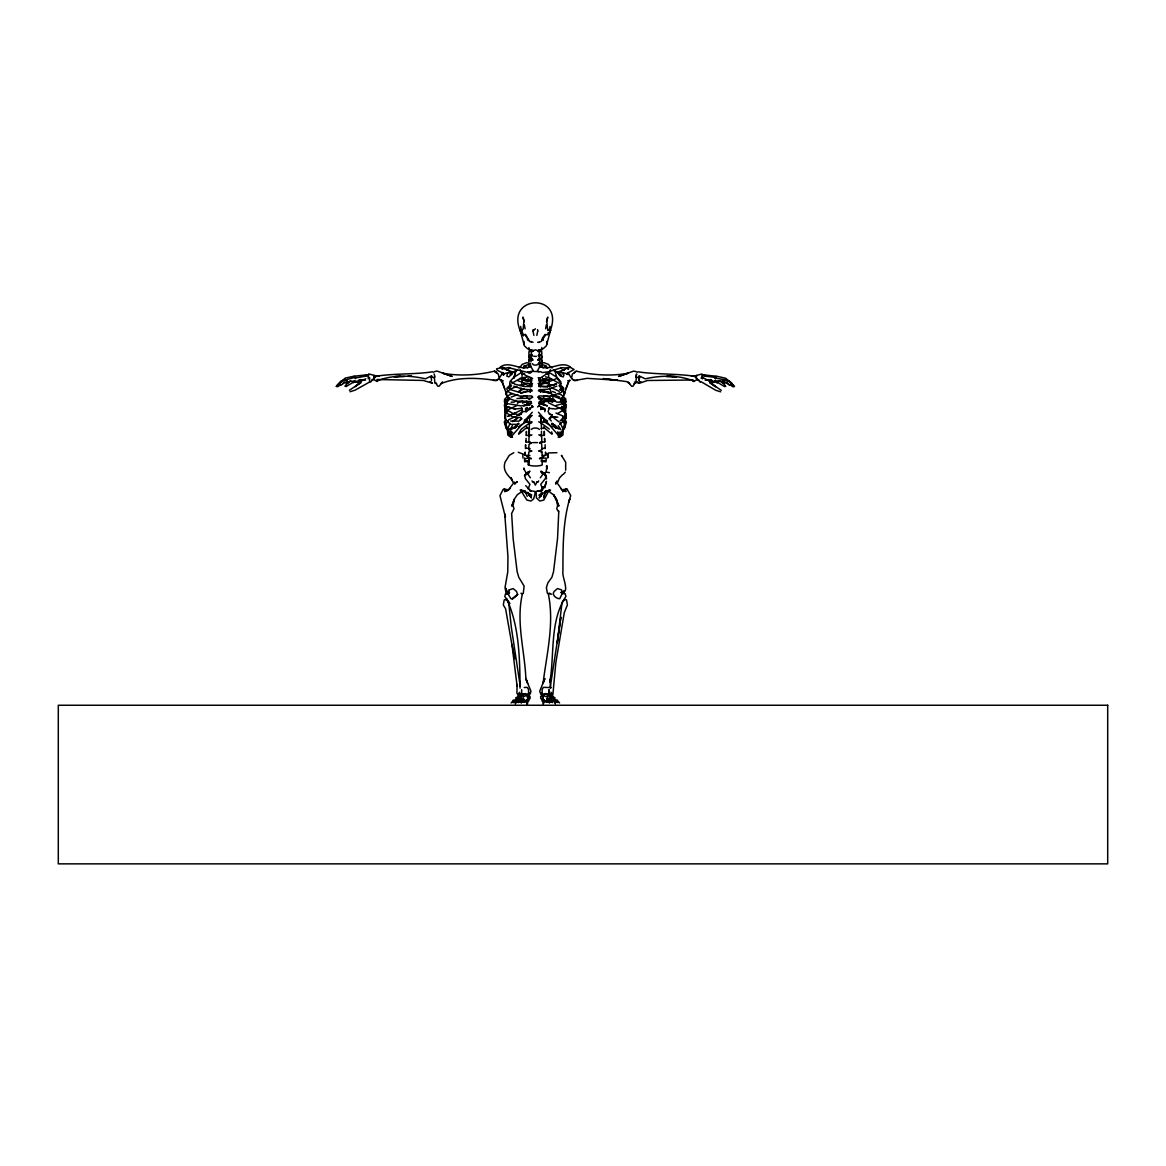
<?xml version="1.0" encoding="UTF-8"?>
<svg xmlns="http://www.w3.org/2000/svg" width="1166" height="1166" viewBox="0 0 1166 1166"><rect width="100%" height="100%" fill="white"/><g stroke="black" fill="none" stroke-linecap="round" stroke-linejoin="round"><path stroke-width="1.5" d="M538.677 359.419L541.782 359.886L541.767 362.349L538.677 362.684M538.707 350.543L541.811 349.96L541.811 347.526M531.23 366.605L528.766 366.313M559.636 424.366L565.889 418.55L565.67 410.388L561.793 406.22M639.187 380.466L639.58 376.443L638.983 380.684L639.201 377.988M541.767 362.349L541.782 359.886M538.692 358.428L541.796 358.079L541.811 355.878L538.692 355.513M541.942 366.313L541.899 363.85L541.942 366.547L539.494 366.605M565.67 470.219L565.685 462.217L561.414 455.338L561.808 455.979M517.092 684.457L516.932 693.245L517.777 694.499L519.745 692.254M529.612 422.194L526.755 422.121L526.843 418.303M565.904 413.799L565.889 418.55M505.417 415.533L505.374 418.55L506 410.432M529.247 436.04L529.32 429.7L529.247 436.04L529.247 431.114M541.272 422.66L541.141 416.583L541.272 422.66L541.141 416.583L539.275 415.854M528.766 366.547L528.81 363.85L528.796 365.075M541.796 358.079L541.811 355.878M543.604 702.092L544.347 699.848L543.604 702.092L542.248 700.897L543.604 695.738L547.685 697.122L546.825 700.343M529.626 428.636L526.828 427.995M529.962 455.6L525.079 455.265M530.18 448.662L525.516 448.05M526.755 422.121L526.799 420.314M526.813 428.563L526.843 426.785M527.513 704.162L527.659 697.108M530.428 442.118L526.012 442.031L526.041 440.996M526.391 433.184L526.42 431.464L526.332 435.399L530.617 435.472M526.332 435.399L526.362 434.539M524.554 458.719L528.038 458.136M525.123 453.355L525.152 452.116L525.079 455.512M525.56 446.286L525.589 444.698L525.502 448.575M526.012 442.031L526.099 438.372M529.218 428.899L529.481 422.937L532.046 421.83L531.375 422.413M527.979 460.803L524.511 460.453L524.569 458.078M524.583 411.511L522.645 411.613L516.669 415.854M526.945 401.876L526.886 404.15L529.67 404.208M527.032 398.335L527.105 395.944M541.461 436.04L541.461 431.114M499.092 377.871L498.348 374.14L494.573 371.24L496.308 372.872M530.792 372.26L530.822 371.327M521.727 384.736L521.829 381.399M539.217 349.669L537.992 351.214L539.348 352.249L539.304 354.96L538.109 355.615L539.435 356.402L539.421 359.041L537.759 360.265L538.138 359.332L539.406 360.163L539.829 361.868M528.169 378.119L528.081 380.918M552.436 702.632L552.465 701.67L550.206 702.136L551.941 702.078L551.853 700.955L549.565 700.795L549.419 703.069M530.37 389.109L530.151 392.388M539.362 429.438C538.138 427.528 532.57 427.528 531.346 429.438M554.754 700.897L554.899 697.705L551.605 696.35M528.898 355.936L532.017 355.513M547.874 454.842L547.729 458.019L548.107 453.647M434.379 377.114L434.845 383.118L436.58 383.658L435.953 383.075L437.644 386.121L439.086 386.238L442.555 382.011L441.04 383.599C457.713 376.735 478.279 377.74 496.031 380.495L498.625 379.008L496.41 380.466L493.276 380.393M548.676 694.761L549.011 689.645L549.171 694.018M368.733 373.834L368.237 378.804M530.515 385.917L530.778 382.579L530.355 384.722M717.134 382.769L717.454 381.734L717.134 382.769L715.035 381.574L709.73 381.501L707.981 379.606M520.473 331.406L524.336 345.777L527.455 348.649L532.76 350.645L535.354 349.844L537.949 350.645L543.254 348.649L546.373 345.777L550.235 331.406M694.63 376.749L694.703 375.744L691.38 376.181M547.175 465.817L546.125 471.399M532.468 363.675C532.862 365.643 537.905 365.672 538.24 363.675M547.962 334.438L548.107 332.704M521.989 376.37L522.281 373.207M530.326 386.777L530.778 382.579M539.771 380.699L540.004 379.3L539.771 380.699L543.283 379.562M540.791 409.63L541.009 407.736M523.753 344.116L524.073 341.419M523.549 368.252L524.292 365.993L523.447 368.15L523.767 366.372L528.154 364.681L530.603 365.57L530.413 363.573L526.784 362.67L522.237 364.36L519.686 367.611M544.784 487.84L546.475 481.383L544.668 486.892L545.192 485.245L542.788 488.729L539.698 490.93L537.672 491.017L540.98 490.726L536.156 491.323L536.404 497.853L539.756 501.03L543.837 500.054L549.084 490.201M564.781 409.747L565.423 404.369L565.204 406.395L560.802 401.439L565.699 406.832L565.029 412.137L566.18 404.791L561.342 399.938L564.402 403.261M556.984 481.019L555.788 484.254M702.194 378.294L702.515 375.758L714.802 377.376L715.326 378.746M523.84 469.038L523.971 468.003M537.599 331.567L536.841 335.4M539.115 404.077L539.596 401.512L554.069 400.987L539.45 401.745M510.314 434.452L510.868 430.604M506.729 392.33L506.219 394.953L505.709 392.869L510.897 388.803L516.786 386.544M528.096 488.948L529.962 484.342L525.502 478.789L524.613 475.641L525.735 474.387L524.467 475.641L528.898 473.09M515.314 704.002L516.349 700.416L518.287 701.145L518.141 702.063L516.932 700.766L519.074 696.743L521.829 696.452M520.298 330.299L521.887 330.226L521.464 332.849L520.123 330.255L523.126 329.22L523.942 320.839L522.951 317.108L524.204 321.67M561.793 431.143L560.963 436.23L562.26 434.452L559.884 435.078L560.861 435.793L557.712 431.77M337.222 385.378L342.134 384.474L344.232 382.74L347.045 383.148L347.453 381.748M515.459 702.879L515.634 701.859M549.58 329.264L550.06 326.436M550.163 687.736L559.505 627.031L560.861 617.135L557.29 642.772L561.895 603.609L562.726 601.204L565.466 599.484L566.53 599.863L567.39 604.935L564.3 612.616L555.847 662.609L552.888 694.455L550.92 692.196M545.615 328.797L546.3 324.979M527.673 695.679L529.699 694.615L530.953 691.234L525.793 678.597L527.615 683.48M511.772 374.607L511.48 372.056L509.746 372.158L507.429 373.178L506.86 376.152L508.828 376.88L511.699 374.155M542.001 490.274L542.744 486.718L542.613 488.948L540.747 484.342L545.222 478.789L546.242 475.641L544.974 474.387L546.431 478.92L546.242 475.641L541.811 473.09M533.634 481.864L535.354 485.1L537.074 481.864M517.835 696.598L518.156 695.14L521.581 695.213M530.282 380.437L530.734 378.44L532.104 378.309M539.158 403.392L547.204 405.812L539.158 403.392L539.596 401.512L554.666 401.119M551.868 424.307L552.101 423.331L556.226 428.33L552.888 425.896L557.567 428.563M530.894 361.868L531.302 360.163L532.585 359.332L532.949 360.265L531.288 359.041L531.273 356.402L532.6 355.615L531.419 354.96L531.361 352.249L532.716 351.214L531.492 349.669M518.608 433.577L521.391 429.044L530.53 422.384M545.426 491.105L543.677 497.853L545.047 492.854M520.065 688.115C519.803 658.644 519.264 625.923 506.671 598.901L509.804 603.565L504.776 596.482L505.563 593.771L508.653 593.552M636.345 375.219L636.651 373.98L635.732 376.705L636.549 377.755L639.07 376.764M543.473 703.798L544.201 700.955L548.428 701.597M549.507 697.545L552.553 702.034L553.748 700.737L551.635 696.714L548.865 696.423M546.504 321.67L547.758 317.108L546.767 320.839L547.583 329.22L550.585 330.255L549.244 332.849M512.996 702.602L513.302 701.451L515.197 701.538L515.693 702.836L517.893 700.81M565.277 472.157L563.397 474.285M544.843 411.773L545.163 408.858L538.503 405.549L539.202 405.797L537.584 406.978M725.587 379.839L725.675 378.25L716.303 376.137L715.88 376.822M515.445 373.003L513.754 378.382L515.489 371.969L517.34 369.899M549.754 331.931C566.603 291.587 502.094 294.211 521.479 333.578M499.5 377.857L501.715 374.286L509.338 372.348M523.388 694.834L523.738 693.726L525.72 693.653L530.078 696.539L530.02 698.653L527.863 699.119M549.259 414.149L552.393 415.081L549.667 413.988L548.064 411.656L549.259 407.94L548.501 408.275L555.686 409.018L564.3 406.803L565.947 401.774L564.898 398.961L563.236 404.267L563.717 403.378L556.197 405.404M521.683 689.674L521.639 695.679M522.368 698.944L521.683 700.97L519.424 700.97L519.438 694.907L522.193 693.901L528.621 695.067L528.825 700.241L528.3 701.407L525.837 701.378M532.687 331.042L533.183 329.614M519.963 391.193L521.1 388.001M542.146 493.276L539.202 497.94L540.12 496.381L539.231 495.696L541.039 495.973L542.044 493.189M346.652 381.18L347.337 379.402L355.236 377.303L355.382 378.673M562.668 491.804L563.528 489.458L567.186 489.312L570.728 495.565C562.668 519.905 563.032 546.344 562.901 571.806C561.823 577.17 570.772 593.436 561.123 592.503L564.213 592.998L561.021 592.372M541.899 493.422L541.039 495.973M565.947 388.628L568.265 382.637L562.449 399.049L559.593 402.183L556.474 402.081L554.754 400.244M355.645 377.944L368.208 375.7M564.3 406.803L565.831 398.991L561.269 394.822L558.354 393.714M510.067 423.375L507.341 429.394L507.808 435.035L510.781 437.163L522.004 424.366M569.985 380.203L568.192 382.856M550.498 369.695L549.317 372.173L538.692 379.081L538.838 380.947L544.318 381.224L551.489 378.761L544.26 381.297M538.677 480.888L538.065 482.156L536.535 482.214M354.347 377.522L355.134 376.108L368.354 374.665M545.659 491.119L545.178 492.067L547.145 490.507M507.88 407.357L504.936 410.519L504.791 418.594L510.416 424.38L518.841 424.307L518.608 423.331L514.483 428.33L516.713 426.698M543.72 472.959L540.339 477.812M545.732 334.715L541.243 341.478L539.333 341.93M525.545 408.858L527.047 407.473L525.545 408.858L525.953 412.137L532.673 406.497M567.099 374.257L568.075 372.508L567.478 373.178L574.138 369.52L570.363 367.465L566.909 367.917L568.512 369.36L567.973 368.31M710.619 379.518L712.98 381.705L719.961 380.699L722.512 382.55L725.952 382.084L728.065 383.497M512.268 393.802L509.309 394.939L504.659 399.195C503.45 402.664 509.017 413.07 504.557 401.978L505.592 399.166L507.385 404.369L505.665 400.04L506.875 403.494L521.217 405.943L531.55 403.392L531.113 401.512L516.013 401.133L507.91 398.043M542.744 693.551L542.001 694.834L540.966 694.557L539.727 691.176L544.886 678.539L543.05 683.407C546.694 653.922 554.535 623.373 548.282 593.756L549.769 593.202M518.141 702.063L519.861 699.236L520.867 699.731L518.739 698.682L519.322 699.323M506.015 419.221L504.266 422.048L506.19 428.359L509.192 431.828L512.676 432.426M550.163 694.732L550.833 693.653M723.751 380.597L724.29 379.722L729.406 381.574L733.327 385.086M539.348 398.553L554.083 399.399L539.406 398.145L538.284 396.659L538.051 397.519L538.881 395.959L550.891 396.046L561.24 392.432L563.732 389.473L563.601 388.016L559.738 384.212M715.064 378.017L723.372 379.489L724.042 381.253M509.804 429.773L512.442 425.677M556.401 482.083L555.643 483.234L557.727 482.199L559.52 477.9L562.595 474.708M522.645 411.613L521.027 413.988L518.316 415.081L521.45 414.149M348.517 382.04L344.917 386.208L346.127 386.514L353.546 382.113L360.994 381.428L362.743 379.548M523.709 422.354L532.25 412.239M505.767 413.507L508.799 409.368L517.427 405.302M532.439 396.659L531.302 398.145L516.99 398.495M515.955 400.23L514.235 402.081L511.116 402.183M549.39 698.959L546.971 699.294M550.279 417.413L549.084 418.958L550.279 417.501L555.614 416.816L550.279 417.413L557.902 417.107M511.947 433.111L509.848 435.793L510.825 435.078L508.449 434.452L509.761 436.23L508.915 431.143M723.532 382.492L723.007 383.148L720.428 381.311L713.505 382.127L711.26 379.854L705.197 380.203M540.878 491.979L542.715 489.691M337.382 384.999L341.303 381.486L346.433 379.65L346.958 380.51M522.572 702.165L525.298 701.684L521.61 702.326M513.361 483.307L508.114 490.376L509.965 488.423M562.77 430.385L564.533 428.359L566.399 422.005L562.639 415.898L555.92 413.026M518.608 367.975L520.021 366.867M509.396 399.34L504.353 404.981L505.621 412.21L512.807 417.107L520.43 417.501L521.625 418.958L520.43 417.413M511.102 702.981L513.346 700.562M560.044 421.043L565.248 415.475L565.291 418.507L564.869 413.42L561.852 409.31L548.326 402.678M509.192 388.22L511.582 385.684M336.406 386.106L340.705 381.603L344.699 378.644L345.442 379.212M535.354 328.768L533.634 330.546M511.655 429.277L518.622 423.491M500.141 367.115C509.673 360.105 520.692 371.692 530.719 366.357L533.328 370.832L528.315 372.566L508.128 367.596L510.081 367.684L501.599 368.398M510.956 384.212L507.035 388.059L506.875 389.531L509.338 392.534L519.803 396.046L531.827 395.959L532.673 397.519M521.013 419.162L518.855 421.174L510.664 421.043M574.401 372.887L576.135 371.254M360.105 379.446L357.743 381.632L354.056 380.641M503.42 374.65L504.499 374.199L503.085 374.694L503.814 374.082L503.581 374.913L502.633 372.508L503.231 373.178L497.226 370.292L496.556 368.82L503.027 367.377L503.814 367.917L502.196 369.345L502.269 368.121L512.996 372.114M545.236 472.988L544.187 473.775L540.835 471.181L543.924 473.061M541.986 457.844L544.187 455.921M504.557 401.978L509.425 397.752M519.949 420.401L521.829 418.813M526.77 427.485L518.753 434.189M559.811 389.648L562.245 387.651L562.595 389.429L559.126 385.582L563.309 390.158M339.627 383.308L341.317 381.923M512.719 421.261L517.908 417.632M725.281 379.285L726.01 378.717L730.003 381.69L734.288 386.208M349.377 390.246L361.052 382.463L355.193 386.689L361.052 381.034L365.76 378.804M370.424 382.156L374.752 377.609L374.082 375.35L374.577 377.624L374.898 375.627L369.782 374.184M542.948 367.902L545.411 366.532M347.57 381.85L348.197 382.463L350.747 380.626M516.83 426.596L508.274 429.642L506.233 427.718L505.374 421.276M700.941 374.242L695.825 375.685L696.146 377.682L696.641 375.408L695.956 377.667L700.285 382.215M714.554 381.136L715.705 380.32M538.605 378.309L540.004 377.813M517.048 370.103L509.979 374.228L516.873 370.088M512.588 421.669L517.631 418.288M342.658 383.41L344.757 381.996L348.197 382.463M518.593 426.741L527.44 421.072M521.96 372.187L513.623 377.449L510.023 381.544L509.673 384.022M524.379 420.168L529.699 417.122M540.66 365.862L542.554 364.681L546.417 365.993L547.175 368.252M526.697 473.163L529.889 471.181L526.522 473.775L523.782 468.703M538.94 399.107L540.674 398.029M557.654 413.536L564.912 409.12M525.472 409.98L528.183 408.362M513.798 452.7L509.294 455.338L505.024 462.217C502.459 470.437 507.429 474.737 512.034 479.926L510.985 477.681L512.982 482.199L515.066 483.234L517.208 481.791L515.066 483.234L514.308 482.083M512.078 383.133L521.217 377.842L527.061 377.114M545.513 454.871L548.865 452.933L556.911 452.7M700.985 378.075L702.282 377.376L709.657 381.093L715.516 386.762L709.657 382.521L721.317 390.319M550.556 489.982L539.086 494.909L540.995 494.297M434.743 371.531L437.017 371.065L452.131 376.443L442.818 373.237C459.666 376.283 477.783 375.19 494.471 371.123L496.745 372.522L494.573 371.24M515.124 416.612L508.944 419.629L505.811 424.205L507.895 429.831L506.233 427.718M506.846 490.536L504.674 491.6L507.195 490.653M550.833 699.206L549.565 699.76L551.372 699.294M528.941 373.033L532.57 371.386L538.881 371.663M521.756 409.878L507.749 416.379L515.751 412.866L512.559 414.265M431.741 375.816L425.444 378.79C409.893 375.233 391.732 374.709 376.895 381.063L378.265 380.043L376.939 381.457L373.339 379.241L375.423 376.297C393.948 373.397 415.796 374.461 432.484 371.808L433.723 372.26M531.9 450.994L528.839 451.985L528.431 456.445L528.766 458.019L531.288 458.821M341.536 384.649C338.155 384.795 339.568 387.36 336.216 386.485M538.823 450.994L541.971 449.712L541.651 443.765L539.552 442.861M518.17 391.543L524.146 388.861M557.712 372.114L565.67 369.097M520.444 401.512L517.267 402.911L522.747 401.017M532.192 415.46L529.568 416.583L529.437 422.66L531.507 422.996M531.04 450.98L528.737 449.712L528.985 444.421L531.987 442.701M539.523 443.036L541.84 442.074L541.738 438.154L541.418 435.661L538.779 434.831M344.349 379.97L340.807 381.442L338.3 384.707M511.102 397.11L517.791 394.589M521.027 393.365L527.323 391.004M547.379 491.556L545.95 492.081L548.326 491.294M521.945 593.829L523.286 593.334L524.117 586.061L518.783 577.316L517.136 571.675L513.142 538.575L511.641 513.404L513.958 508.842L513.098 505.548L514.279 499.208L511.787 506.131L514.498 498.961L517.34 494.675L520.706 492.402L521.464 489.749L521.974 492.329L526.872 500.054L530.953 501.03L533.649 498.902L535.179 493.101L534.553 491.323L529.743 490.726L531.011 490.93L525.677 485.654M520.357 397.591L525.225 395.842M521.945 379.664L524.948 378.6M527.936 405.316L530.37 404.456M565.656 491.09L562.245 490.157L560.729 488.394M532.206 405.549L531.507 405.797L533.124 406.978M521.304 385.203L525.458 383.774M556.867 386.135L547.597 389.298L539.071 389.735L538.459 390.887L550.192 392.694M539.144 416.218L541.17 415.533M549.23 367.363L551.154 366.911L552.116 367.975M530.239 401.789L522.383 402.678L526.857 401.177M540.82 399.486L542.277 399.02M538.167 383.527L540.135 382.9M539.421 458.821L541.942 458.019L542.277 456.445L541.869 451.985L539.1 450.965M531.929 434.831L529.291 435.661L528.97 438.154L528.868 442.074L531.186 443.036M522.383 402.678L525.181 401.818M636.884 372.245L638.225 371.837C654.913 374.505 676.761 373.455 695.286 376.385L697.37 379.314L693.77 381.53L692.458 380.116L693.814 381.136C678.976 374.767 660.816 375.277 645.264 378.833L638.968 375.846M555.686 384.168L547.043 386.602L556.517 384.051L546.81 386.456L538.794 386.544L538.736 383.978L545.265 383.25L556.954 378.396L555.22 371.969L553.369 369.913M363.763 376.137L366.561 375.379M521.654 385.203L526.886 383.76L519.73 385.407M531.026 458.165L528.766 458.777L528.475 465.015C532.673 466.385 538.036 466.385 542.234 465.015L541.957 458.777L539.683 458.165M521.712 379.854L524.248 379.183L530.938 380.699L530.049 377.493M569.474 380.495L567.813 380.932L569.62 380.495M544.843 473.163L540.995 472.288M540.295 363.573L543.939 362.67L548.472 364.36L551.022 367.611M550.585 330.255L548.035 330.328L550.585 330.255L549.375 330.182M542.059 340.108L543.385 339.816L542.03 340.297L542.365 338.227L545.061 334.482L547.743 334.715M530.894 386.194L527.323 385.625M577.389 380.422L574.299 380.48L572.083 379.023L574.678 380.51L587.081 378.352L617.63 380.262L603.274 378.586L626.448 381.559L629.669 383.643L628.168 382.054L631.622 386.281L633.065 386.179L634.756 383.118L634.129 383.701L635.864 383.162L636.345 377.157M529.976 404.427L523.505 405.812L529.816 404.383M530.588 693.129L528.577 693.187M350.019 391.747L355.032 390.173L369.476 382.098L369.724 378.017L368.441 377.318M509.557 592.547L506.029 592.809L505.024 587.577L507.778 571.85L507.939 556.532L504.761 513.987L505.446 516.888M508.449 490.186L505.038 491.134M522.266 701.626L526.493 700.999L527.207 703.841M528.927 360.862L528.927 359.886L532.031 359.419M538.707 354.887L541.811 354.435L541.811 351.753L538.692 351.316M517.004 699.658L513.302 700.168L513.346 702.602M521.304 698.988L522.805 698.784L521.071 701.845L519.497 701.145L521.071 697.049L521.77 695.84L523.621 695.898M634.493 382.113L637.277 381.748L639.376 383.279L647.494 380.495L692.954 379.999M361.373 376.093L365.483 375.554M540.31 391.528L543.924 391.062L551.212 393.029L540.179 390.61L549.784 393.35M734.493 386.587C731.14 387.447 732.554 384.882 729.173 384.722M509.192 593.363L506.073 593.756L508.901 593.552M533.037 342.265L530.734 341.492M371.808 379.883L374.024 379.402L373.776 376.837M540.98 693.245L542.088 693.129M521.887 373.922L524.613 373.63M407.925 376.181L411.511 375.787M515.008 409.018L506.088 406.38L515.008 409.018L522.208 408.275L521.45 407.94L522.645 411.656M540.98 460.993L546.213 460.453L546.154 458.078L540.922 458.165M567.886 368.062L560.642 367.698L561.677 367.64L548.355 371.823L542.394 372.566L540.237 371.546M522.966 334.715L525.647 334.482L529.466 341.478L531.375 341.93M512.472 702.282L514.964 702.078M395.041 376.603L400.332 376.21M524.554 461.751L528.417 461.532M394.429 377.026L404.34 376.56M512.486 437.337L511.189 436.944M524.234 687.488L527.294 687.386L528.46 689.339L528.766 694.805L527.936 693.61M432.397 383.206L430.006 381.632L432.397 383.206L423.214 380.451L376.924 379.504M547.073 695.869L549.288 696.321L551.183 701.101L549.973 700.985M541.082 428.636L543.895 427.995M541.111 422.194L543.954 422.121L543.866 418.303L543.954 422.121M541.053 404.208L543.837 404.15L543.764 401.876M541.082 409.266L543.91 408.989M540.091 435.472L544.376 435.399L544.289 431.464L544.376 435.399M540.281 442.118L544.697 442.031L544.668 440.996M542.088 448.633L545.192 448.05M542.379 455.571L545.63 455.265M520.123 330.255L521.887 330.226M733.487 385.465L728.561 384.561L726.476 382.827L723.649 383.235L723.255 381.821M551.955 434.189L543.939 427.485M533.168 442.599L537.555 442.599M540.47 401.789L544.041 401.833M519.103 696.394L515.795 697.734L515.94 700.926M522.018 694.79L519.876 693.683M533.824 356.315L536.389 356.373M528.242 416.597L531.055 416.67M521.887 699.265L523.723 699.323M551.052 687.605L543.414 687.342L542.234 689.31L541.928 694.776L543.021 695.65M534.174 482.214L532.643 482.156L532.031 480.888M526.857 383.293L530.093 383.701M507.166 489.487L503.056 489.618L499.981 495.608L505.388 517.048M666.384 376.618L676.295 377.084M559.01 374.155L560.19 375.962L563.207 376.968L564.023 374.767L562.799 373.907L563.28 373.178L559.228 372.056L558.937 374.607L561.429 375.627M542.292 461.532L546.154 461.751M562.07 593.509L565.146 593.727L565.933 596.438C549.463 621.23 554.725 653.878 549.827 682.168L549.988 679.312L550.614 688.057M675.668 376.662L667.302 375.962M546.154 472.143L549.419 472.638M555.73 702.049L558.222 702.238M502.823 368.062L504.251 368.179M549.288 694.79L552.538 695.111L552.859 696.568M702.369 374.723L715.589 376.181L716.361 377.595M525.298 366.518L527.761 367.902M546.111 373.63L548.836 373.936M528.912 357.714L532.017 358.428M537.672 342.265L539.042 342.44M698.915 379.941L696.7 379.46M705.226 375.612L707.966 375.977M553.69 699.615L557.392 700.139M532.002 354.887L528.898 354.435L528.898 351.753L533.562 350.835L528.898 349.96L528.898 347.526M345.049 378.178L354.406 376.064L354.828 376.749M551.635 594.237L547.393 593.29L546.388 587.62L547.845 582.927L551.897 577.272L553.544 571.631L557.537 538.532L558.791 511.116M526.158 473.236L529.481 471.734L526.988 472.959L530.37 477.812M365.512 380.131L359.449 379.781L357.204 382.069L350.281 381.238L347.701 383.075L347.176 382.419M518.272 452.262L525.196 454.871M720.675 391.82L715.662 390.246L700.649 381.457M542.846 699.075L540.791 698.653L540.616 696.51L544.974 693.624L546.956 693.697L547.32 694.805M544.551 700.955L548.078 701.684L547.248 698.711M518.783 414.732L513.055 413.536L505.723 409.208L505.126 404.544L505.359 406.555M527.323 339.816L528.664 340.108M549.084 702.296L545.396 701.655L548.122 702.136M547.714 386.66C533.212 387.272 542.263 379.577 550.95 385.363M545.542 376.793L549.507 377.842L558.631 383.133M548.997 379.854L543.065 379.446L545.761 378.6L548.763 379.664M704.147 375.437L706.946 376.21M529.728 494.297L531.623 494.909L520.153 489.982M530.588 382.9L532.541 383.527M721.958 380.043L724.144 380.757M528.446 399.02L529.889 399.486M379.344 376.108L376.006 375.671L376.093 376.676M538.663 421.83L541.228 422.937L541.49 428.899M513.754 386.179L523.111 389.313L531.638 389.735L532.25 390.887L520.502 392.709L510.795 389.721L508.391 387.695M517.966 380.757L525.662 383.337L531.973 383.978L531.929 386.544L523.884 386.471L514.964 384.212L511.262 381.603M529.553 415.533L531.434 415.854M555.235 702.85L554.346 700.387L552.407 701.116L552.553 702.034M545.484 395.842L550.352 397.591M551.299 420.984L549.682 419.162M520.954 593.246L522.441 593.8C515.853 621.682 524.613 650.118 525.851 678.189L527.265 682.139M552.888 394.545L559.505 397.008M552.495 391.499L555.424 392.607M726.36 380.058C728.08 380.291 734.697 383.847 731.359 385.319L730.907 383.527M539.231 371.983L537.38 370.832L539.989 366.357C550.017 371.692 561.05 360.119 570.568 367.115M548.486 400.667L552.669 402.328M551.008 395.128L561.21 399.224M519.861 378.571L526.376 381.238L531.871 380.947L530.967 377.667L525.647 375.423L521.391 372.158L520.211 369.695M539.639 450.98L541.869 451.985M527.965 371.779L530.661 372.974M530.705 377.813L532.629 378.659M541.009 417.122L547.554 420.926M552.057 388.016L559.33 391.324M560.977 372.158L568.993 374.286L571.209 377.857M521.129 699.789L518.739 698.682L519.861 699.236M563.848 490.507L566.02 491.571L562.245 490.157L557.348 483.263M635.98 371.575L633.706 371.109L618.578 376.472L627.906 373.28C611.042 376.312 592.926 375.204 576.237 371.123L572.36 374.155L571.617 377.871M552.014 423.695L554.652 425.182L551.81 423.477M542.525 408.362L545.236 409.98M540.179 422.384L549.317 429.044M431.639 376.735L434.16 377.726L434.991 376.676L434.073 373.951M543.21 421.028L552.116 426.741M548.763 372.187L557.086 377.463L560.686 381.559L561.035 384.037L556.896 377.595M553.85 370.088L560.044 374.126M538.167 377.682L539.975 378.44L540.441 380.437M553.661 370.103L561.473 375.379M499.937 379.518L502.896 380.932L499.937 379.518L502.531 382.842M552.801 698.172L556.648 701.684L555.001 702.807L555.497 701.509L557.392 701.422L557.698 702.573M554.01 418.098L558.835 421.815M729.391 382.011L731.082 383.395M524.773 492.081L525.662 492.854L525.283 491.105L525.472 491.994M561.167 397.621L565.947 401.774M526.522 455.921L528.723 457.844M355.105 376.749L355.907 377.522M560.03 422.748L563.367 429.394L562.901 435.035L559.942 437.163L538.459 412.239M555.118 425.196L559.053 429.277M557.348 700.533L559.593 702.952M528.679 340.297L524.991 334.715M523.563 490.507L525.662 492.854L525.064 491.119M527.6 492.344L529.67 495.973L531.477 495.696L530.588 496.381L531.507 497.94L528.577 493.276M558.587 511.816L556.736 508.799L557.596 505.519L556.415 499.179L553.573 494.646L558.908 506.088L556.415 499.179L553.369 494.646L550.002 492.373L549.244 489.72M528.912 495.069L529.976 496.454M561.895 406.686L564.621 410.315M513.944 482.87L514.92 484.254M561.75 419.629L564.883 424.205L565.306 421.247L562.639 415.898M722.191 382.127L725.806 386.296L724.596 386.602L717.177 382.186M515.693 702.836L514.031 701.713L517.893 698.201L519.701 698.157L519.934 701.655M352.715 381.369L353.589 382.696M558.266 425.677L560.904 429.773M547.889 698.74L549.623 701.815M505.388 424.672L507.953 430.385M542.394 701.364L542.642 694.761L548.501 693.872L551.256 694.863L551.27 700.941L549.011 700.926L548.326 698.9M511 434.641L511.932 436.725M523.359 335.895L522.601 332.704M525.531 492.067L527.221 496.337M504.761 388.628L502.444 382.623L508.259 399.034M549.609 388.016L553.019 397.562M537.541 329.614L538.022 331.042M527.09 702.136L526.347 699.877L527.09 702.136L528.446 700.926L527.09 695.781L524.744 696.073L523.009 697.151L524.306 701.99L523.447 698.755L522.616 701.713L526.143 700.985L526.857 703.827M731.053 383.206L731.592 384.969M344.815 378.673L345.121 379.752M521.348 330.182L521.814 331.931M533.868 335.4L533.11 331.567M551.678 431.872L552.101 433.577M530.938 380.699L530.719 379.3M431.507 377.959L431.129 376.414L431.522 380.437M557.946 432.746L558.776 436.725L559.709 434.641L558.222 437.337L559.01 437.381L560.394 434.452L560.03 431.886M514.833 658.79L511.903 644.113L517.121 686.22M539.945 382.579L540.397 386.777M524.409 324.979L525.094 328.797M520.648 326.436L521.129 329.264M520.24 686.191L511.306 627.119L508.828 603.653L507.982 601.248L505.242 599.528L504.193 599.907L503.318 604.979L505.607 608.812L511.714 643.574M555.06 701.83L555.38 703.972M505.723 409.208L506.073 411.613L505.126 404.544M546.431 465.948L546.883 469.038L546.737 468.003M504.878 406.992L505.621 412.21M530.18 389.706L530.399 391.528M546.65 341.419L546.956 344.116M529.714 407.736L529.918 409.63M548.428 373.207L548.72 376.385M539.785 367.028L539.508 364.011L539.639 367.028M702.471 378.863L701.976 373.907M521.275 703.113L521.129 700.839L518.841 700.985L518.739 702.107L520.488 702.18L518.229 701.699L518.258 702.661M522.834 454.842L522.98 458.019M540.441 389.488L540.558 392.388M540.732 400.346L540.849 403.48M542.54 378.119L542.613 380.247M548.88 381.399L548.997 384.751M543.618 395.944L543.677 398.335M543.152 390.012L543.225 392.33M545.63 455.512L545.557 452.116L545.586 453.355M545.12 444.698L545.207 448.575M544.697 442.031L544.609 438.372L544.653 440.223M543.866 426.785L543.895 428.563M543.108 700.591L543.181 704.133M528.941 361.679L528.927 359.886M528.912 355.878L528.927 358.079M528.766 458.777L528.475 465.015L528.766 458.777M562.406 593.144L559.724 598.726C556.707 598.945 551.168 594.835 554.127 591.483L557.465 588.568L561.56 589.836L562.406 593.144M565.306 421.247L564.475 427.718L562.814 429.831L565.306 421.247M564.329 590.666L563.382 592.415L564.329 590.666M509.163 589.879L508.507 594.806L511 598.77L512.268 598.96L517.587 594.514L516.582 591.526L513.244 588.626L509.163 589.879M564.854 392.767L564.315 394.808L563.819 392.228L560.248 389.255L564.854 392.767M569.751 499.194L568.614 502.167L569.751 499.194M517.587 594.514L512.515 598.77L517.587 594.514M640.702 381.661L638.312 383.25L640.702 381.661M545.265 383.25L538.605 383.716L545.265 383.25M561.837 370.351L563.936 370.03L561.837 370.351M566.355 489.326L565.116 489.545L567.186 489.312L566.355 489.326M568.993 374.286L566.938 374.33L568.993 374.286M1107.7 705.255L58.3 705.255L58.3 863.86L1107.7 863.86L1107.7 705.255M503.77 374.315L501.715 374.286L503.77 374.315M504.339 489.356L503.508 489.341L505.592 489.574L504.339 489.356M508.886 370.336L506.773 370.03L508.886 370.336M523.33 491.556L521.625 490.201L523.33 491.556M507.297 592.459L505.65 588.276L507.297 592.459"/></g></svg>
